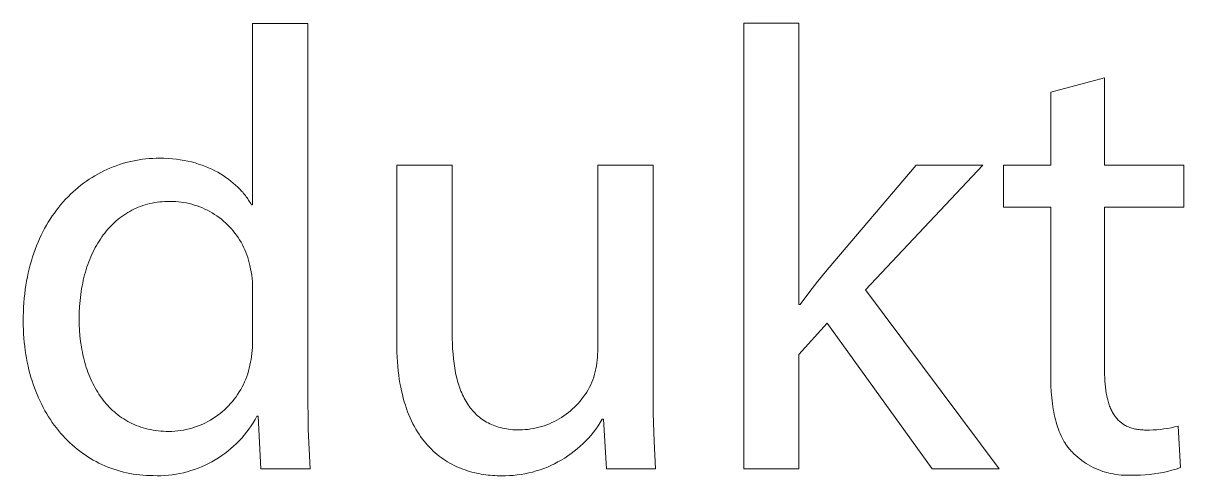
# Model space of a CAD drawing. Header units: millimetres. Extents: x -1656 to 3995, y -637 to 3312.
# Drawn here: x 2273 to 2377.6, y -542.5 to -501.7 of the extents above; entities that cross this region are included whole.
import ezdxf

# ---------------------------------------------------------------- set-up
doc = ezdxf.new("R2010")
doc.units = ezdxf.units.MM
doc.header["$MEASUREMENT"] = 0
doc.layers.add('Domyślny', color=7, linetype='Continuous', true_color=0x000000)

msp = doc.modelspace()

# ---------------------------------------------------------------- linework, layer by layer
at = {"layer": 'Domyślny', "color": 18, "lineweight": 15, "true_color": 0x000000}
for p, q in [((2293.69, -518.02), (2293.69, -501.67)), ((2293.69, -501.67), (2298.66, -501.67)), ((2298.66, -501.67), (2298.66, -534.75)), ((2337.95, -541.83), (2337.95, -501.65)), ((2337.95, -501.65), (2342.88, -501.65)), ((2342.88, -501.65), (2342.88, -527.02)), ((2365.58, -507.88), (2370.43, -506.58)), ((2370.43, -506.58), (2370.43, -514.45)), ((2365.58, -514.45), (2365.58, -507.88)), ((2281.69, -514.4), (2281.98, -514.31)), ((2281.98, -514.31), (2282.27, -514.22)), ((2282.27, -514.22), (2282.56, -514.15)), ((2282.56, -514.15), (2282.86, -514.08)), ((2282.86, -514.08), (2283.16, -514.02)), ((2283.16, -514.02), (2283.46, -513.97)), ((2283.46, -513.97), (2283.77, -513.92)), ((2283.77, -513.92), (2284.07, -513.89)), ((2284.07, -513.89), (2284.38, -513.86)), ((2284.38, -513.86), (2284.69, -513.84)), ((2284.69, -513.84), (2285, -513.83)), ((2285, -513.83), (2285.32, -513.82)), ((2285.32, -513.82), (2285.7, -513.83)), ((2285.7, -513.83), (2286.08, -513.84)), ((2286.08, -513.84), (2286.46, -513.87)), ((2286.46, -513.87), (2286.82, -513.91)), ((2286.82, -513.91), (2287.17, -513.96)), ((2287.17, -513.96), (2287.52, -514.02)), ((2287.52, -514.02), (2287.86, -514.09)), ((2287.86, -514.09), (2288.19, -514.16)), ((2288.19, -514.16), (2288.52, -514.25)), ((2288.52, -514.25), (2288.83, -514.35)), ((2279.49, -515.4), (2279.75, -515.25)), ((2279.75, -515.25), (2280.02, -515.1)), ((2280.02, -515.1), (2280.29, -514.97)), ((2280.29, -514.97), (2280.56, -514.84)), ((2280.56, -514.84), (2280.84, -514.72)), ((2280.84, -514.72), (2281.12, -514.6)), ((2281.12, -514.6), (2281.4, -514.5)), ((2281.4, -514.5), (2281.69, -514.4)), ((2288.83, -514.35), (2289.14, -514.45)), ((2289.14, -514.45), (2289.44, -514.56)), ((2289.44, -514.56), (2289.73, -514.68)), ((2289.73, -514.68), (2290.01, -514.81)), ((2290.01, -514.81), (2290.28, -514.95)), ((2290.28, -514.95), (2290.55, -515.09)), ((2290.55, -515.09), (2290.8, -515.23)), ((2290.8, -515.23), (2291.05, -515.39)), ((2306.67, -530.47), (2306.67, -514.44)), ((2306.67, -514.44), (2311.66, -514.44)), ((2311.66, -514.44), (2311.66, -529.61)), ((2324.78, -531.24), (2324.78, -514.44)), ((2324.78, -514.44), (2329.76, -514.44)), ((2329.76, -514.44), (2329.76, -534.37)), ((2345.44, -523.89), (2353.46, -514.45)), ((2359.46, -514.45), (2348.89, -525.7)), ((2353.46, -514.45), (2359.46, -514.45)), ((2361.32, -518.23), (2361.32, -514.45)), ((2361.32, -514.45), (2365.58, -514.45)), ((2370.43, -514.45), (2377.56, -514.45)), ((2377.56, -514.45), (2377.56, -518.23)), ((2277.98, -516.46), (2278.22, -516.26)), ((2278.22, -516.26), (2278.47, -516.08)), ((2278.47, -516.08), (2278.72, -515.9)), ((2278.72, -515.9), (2278.97, -515.72)), ((2278.97, -515.72), (2279.23, -515.56)), ((2279.23, -515.56), (2279.49, -515.4)), ((2291.05, -515.39), (2291.29, -515.55)), ((2291.29, -515.55), (2291.52, -515.71)), ((2291.52, -515.71), (2291.74, -515.88)), ((2291.74, -515.88), (2291.95, -516.06)), ((2291.95, -516.06), (2292.15, -516.24)), ((2292.15, -516.24), (2292.35, -516.43)), ((2276.85, -517.53), (2277.07, -517.3)), ((2277.07, -517.3), (2277.29, -517.08)), ((2277.29, -517.08), (2277.52, -516.86)), ((2277.52, -516.86), (2277.75, -516.66)), ((2277.75, -516.66), (2277.98, -516.46)), ((2292.35, -516.43), (2292.53, -516.61)), ((2292.53, -516.61), (2292.71, -516.81)), ((2292.71, -516.81), (2292.8, -516.9)), ((2292.8, -516.9), (2292.88, -517)), ((2292.88, -517), (2292.96, -517.1)), ((2292.96, -517.1), (2293.04, -517.2)), ((2293.04, -517.2), (2293.11, -517.3)), ((2293.11, -517.3), (2293.19, -517.4)), ((2293.19, -517.4), (2293.26, -517.5)), ((2276.03, -518.5), (2276.23, -518.25)), ((2276.23, -518.25), (2276.43, -518)), ((2276.43, -518), (2276.64, -517.76)), ((2276.64, -517.76), (2276.85, -517.53)), ((2283, -518.43), (2282.81, -518.52)), ((2283.2, -518.34), (2283, -518.43)), ((2283.39, -518.25), (2283.2, -518.34)), ((2283.59, -518.18), (2283.39, -518.25)), ((2283.8, -518.1), (2283.59, -518.18)), ((2284.01, -518.04), (2283.8, -518.1)), ((2284.22, -517.98), (2284.01, -518.04)), ((2284.43, -517.92), (2284.22, -517.98)), ((2284.65, -517.88), (2284.43, -517.92)), ((2284.87, -517.83), (2284.65, -517.88)), ((2285.09, -517.8), (2284.87, -517.83)), ((2285.32, -517.77), (2285.09, -517.8)), ((2285.55, -517.75), (2285.32, -517.77)), ((2285.78, -517.73), (2285.55, -517.75)), ((2286.02, -517.72), (2285.78, -517.73)), ((2286.26, -517.72), (2286.02, -517.72)), ((2286.51, -517.72), (2286.26, -517.72)), ((2286.76, -517.73), (2286.51, -517.72)), ((2287, -517.75), (2286.76, -517.73)), ((2287.25, -517.78), (2287, -517.75)), ((2287.5, -517.82), (2287.25, -517.78)), ((2287.74, -517.86), (2287.5, -517.82)), ((2287.99, -517.91), (2287.74, -517.86)), ((2288.23, -517.98), (2287.99, -517.91)), ((2288.47, -518.05), (2288.23, -517.98)), ((2288.71, -518.12), (2288.47, -518.05)), ((2288.94, -518.21), (2288.71, -518.12)), ((2289.17, -518.31), (2288.94, -518.21)), ((2289.4, -518.41), (2289.17, -518.31)), ((2289.62, -518.52), (2289.4, -518.41)), ((2293.26, -517.5), (2293.33, -517.6)), ((2293.33, -517.6), (2293.39, -517.71)), ((2293.39, -517.71), (2293.46, -517.81)), ((2293.46, -517.81), (2293.52, -517.91)), ((2293.52, -517.91), (2293.58, -518.02)), ((2293.58, -518.02), (2293.69, -518.02)), ((2365.58, -518.23), (2361.32, -518.23)), ((2365.58, -533.17), (2365.58, -518.23)), ((2377.56, -518.23), (2370.43, -518.23)), ((2370.43, -518.23), (2370.43, -533)), ((2275.29, -519.59), (2275.47, -519.31)), ((2275.47, -519.31), (2275.65, -519.03)), ((2275.65, -519.03), (2275.84, -518.77)), ((2275.84, -518.77), (2276.03, -518.5)), ((2281.41, -519.47), (2281.25, -519.61)), ((2281.57, -519.33), (2281.41, -519.47)), ((2281.74, -519.2), (2281.57, -519.33)), ((2281.91, -519.08), (2281.74, -519.2)), ((2282.08, -518.95), (2281.91, -519.08)), ((2282.26, -518.84), (2282.08, -518.95)), ((2282.44, -518.73), (2282.26, -518.84)), ((2282.62, -518.62), (2282.44, -518.73)), ((2282.81, -518.52), (2282.62, -518.62)), ((2289.84, -518.63), (2289.62, -518.52)), ((2290.06, -518.76), (2289.84, -518.63)), ((2290.27, -518.89), (2290.06, -518.76)), ((2290.48, -519.03), (2290.27, -518.89)), ((2290.68, -519.18), (2290.48, -519.03)), ((2290.88, -519.33), (2290.68, -519.18)), ((2291.07, -519.49), (2290.88, -519.33)), ((2291.25, -519.65), (2291.07, -519.49)), ((2274.65, -520.77), (2274.8, -520.47)), ((2274.8, -520.47), (2274.96, -520.17)), ((2274.96, -520.17), (2275.12, -519.87)), ((2275.12, -519.87), (2275.29, -519.59)), ((2280.37, -520.57), (2280.24, -520.74)), ((2280.51, -520.4), (2280.37, -520.57)), ((2280.65, -520.23), (2280.51, -520.4)), ((2280.79, -520.07), (2280.65, -520.23)), ((2280.94, -519.91), (2280.79, -520.07)), ((2281.09, -519.76), (2280.94, -519.91)), ((2281.25, -519.61), (2281.09, -519.76)), ((2291.43, -519.83), (2291.25, -519.65)), ((2291.61, -520.01), (2291.43, -519.83)), ((2291.78, -520.19), (2291.61, -520.01)), ((2291.94, -520.38), (2291.78, -520.19)), ((2292.09, -520.57), (2291.94, -520.38)), ((2292.24, -520.77), (2292.09, -520.57)), ((2274.23, -521.72), (2274.36, -521.4)), ((2274.36, -521.4), (2274.5, -521.08)), ((2274.5, -521.08), (2274.65, -520.77)), ((2279.74, -521.49), (2279.63, -521.68)), ((2279.86, -521.29), (2279.74, -521.49)), ((2279.98, -521.11), (2279.86, -521.29)), ((2280.11, -520.92), (2279.98, -521.11)), ((2280.24, -520.74), (2280.11, -520.92)), ((2292.38, -520.98), (2292.24, -520.77)), ((2292.52, -521.19), (2292.38, -520.98)), ((2292.65, -521.4), (2292.52, -521.19)), ((2292.77, -521.62), (2292.65, -521.4)), ((2292.88, -521.85), (2292.77, -521.62)), ((2273.87, -522.73), (2273.98, -522.39)), ((2273.98, -522.39), (2274.1, -522.05)), ((2274.1, -522.05), (2274.23, -521.72)), ((2279.21, -522.51), (2279.11, -522.73)), ((2279.31, -522.3), (2279.21, -522.51)), ((2279.41, -522.09), (2279.31, -522.3)), ((2279.52, -521.88), (2279.41, -522.09)), ((2279.63, -521.68), (2279.52, -521.88)), ((2292.98, -522.07), (2292.88, -521.85)), ((2293.08, -522.3), (2292.98, -522.07)), ((2293.17, -522.54), (2293.08, -522.3)), ((2293.25, -522.77), (2293.17, -522.54)), ((2273.57, -523.79), (2273.66, -523.43)), ((2273.66, -523.43), (2273.76, -523.08)), ((2273.76, -523.08), (2273.87, -522.73)), ((2278.77, -523.63), (2278.7, -523.86)), ((2278.85, -523.4), (2278.77, -523.63)), ((2278.93, -523.17), (2278.85, -523.4)), ((2279.02, -522.95), (2278.93, -523.17)), ((2279.11, -522.73), (2279.02, -522.95)), ((2293.32, -523.01), (2293.25, -522.77)), ((2293.39, -523.25), (2293.32, -523.01)), ((2293.44, -523.49), (2293.39, -523.25)), ((2293.51, -523.79), (2293.44, -523.49)), ((2273.33, -524.9), (2273.4, -524.52)), ((2273.4, -524.52), (2273.48, -524.15)), ((2273.48, -524.15), (2273.57, -523.79)), ((2278.5, -524.58), (2278.44, -524.83)), ((2278.56, -524.34), (2278.5, -524.58)), ((2278.63, -524.1), (2278.56, -524.34)), ((2278.7, -523.86), (2278.63, -524.1)), ((2293.57, -524.08), (2293.51, -523.79)), ((2293.61, -524.38), (2293.57, -524.08)), ((2293.65, -524.68), (2293.61, -524.38)), ((2293.67, -524.98), (2293.65, -524.68)), ((2344.6, -524.91), (2345.44, -523.89)), ((2273.16, -526.06), (2273.21, -525.66)), ((2273.21, -525.66), (2273.26, -525.28)), ((2273.26, -525.28), (2273.33, -524.9)), ((2278.29, -525.59), (2278.25, -525.85)), ((2278.34, -525.34), (2278.29, -525.59)), ((2278.39, -525.08), (2278.34, -525.34)), ((2278.44, -524.83), (2278.39, -525.08)), ((2293.69, -525.28), (2293.67, -524.98)), ((2293.69, -525.58), (2293.69, -525.28)), ((2293.69, -530.34), (2293.69, -525.58)), ((2343.78, -525.95), (2344.6, -524.91)), ((2348.89, -525.7), (2360.93, -541.83)), ((2273.06, -527.26), (2273.08, -526.86)), ((2273.08, -526.86), (2273.12, -526.45)), ((2273.12, -526.45), (2273.16, -526.06)), ((2278.15, -526.65), (2278.11, -527.19)), ((2278.21, -526.12), (2278.15, -526.65)), ((2278.25, -525.85), (2278.21, -526.12)), ((2343, -527.02), (2343.78, -525.95)), ((2273.03, -528.09), (2273.04, -527.68)), ((2273.04, -527.68), (2273.06, -527.26)), ((2278.08, -527.75), (2278.07, -528.31)), ((2278.11, -527.19), (2278.08, -527.75)), ((2342.88, -527.02), (2343, -527.02)), ((2273.03, -528.52), (2273.03, -528.09)), ((2273.03, -528.91), (2273.03, -528.52)), ((2273.04, -529.29), (2273.03, -528.91)), ((2278.07, -528.31), (2278.08, -528.83)), ((2278.08, -528.83), (2278.1, -529.34)), ((2345.44, -528.71), (2342.88, -531.53)), ((2354.89, -541.83), (2345.44, -528.71)), ((2273.06, -529.67), (2273.04, -529.29)), ((2273.09, -530.05), (2273.06, -529.67)), ((2278.1, -529.34), (2278.14, -529.84)), ((2278.14, -529.84), (2278.2, -530.34)), ((2311.66, -529.61), (2311.67, -530.09)), ((2273.12, -530.42), (2273.09, -530.05)), ((2273.16, -530.79), (2273.12, -530.42)), ((2273.21, -531.15), (2273.16, -530.79)), ((2278.2, -530.34), (2278.27, -530.82)), ((2278.27, -530.82), (2278.31, -531.06)), ((2293.66, -531.15), (2293.68, -530.88)), ((2293.68, -530.88), (2293.69, -530.61)), ((2293.69, -530.61), (2293.69, -530.34)), ((2306.69, -531.35), (2306.67, -530.47)), ((2311.67, -530.09), (2311.68, -530.56)), ((2311.68, -530.56), (2311.7, -531.02)), ((2311.7, -531.02), (2311.74, -531.47)), ((2273.26, -531.51), (2273.21, -531.15)), ((2273.32, -531.86), (2273.26, -531.51)), ((2273.39, -532.21), (2273.32, -531.86)), ((2278.31, -531.06), (2278.36, -531.3)), ((2278.36, -531.3), (2278.41, -531.54)), ((2278.41, -531.54), (2278.46, -531.77)), ((2278.46, -531.77), (2278.52, -532)), ((2278.52, -532), (2278.58, -532.23)), ((2293.5, -532.22), (2293.56, -531.96)), ((2293.56, -531.96), (2293.6, -531.69)), ((2293.6, -531.69), (2293.63, -531.42)), ((2293.63, -531.42), (2293.66, -531.15)), ((2306.71, -531.77), (2306.69, -531.35)), ((2306.73, -532.19), (2306.71, -531.77)), ((2311.74, -531.47), (2311.78, -531.91)), ((2311.78, -531.91), (2311.84, -532.34)), ((2324.71, -532.28), (2324.74, -532.02)), ((2324.74, -532.02), (2324.76, -531.76)), ((2324.76, -531.76), (2324.77, -531.5)), ((2324.77, -531.5), (2324.78, -531.24)), ((2342.88, -531.53), (2342.88, -541.83)), ((2273.46, -532.56), (2273.39, -532.21)), ((2273.54, -532.9), (2273.46, -532.56)), ((2273.63, -533.23), (2273.54, -532.9)), ((2278.58, -532.23), (2278.64, -532.46)), ((2278.64, -532.46), (2278.71, -532.68)), ((2278.71, -532.68), (2278.79, -532.9)), ((2278.79, -532.9), (2278.86, -533.12)), ((2278.86, -533.12), (2278.94, -533.33)), ((2293.25, -533.25), (2293.32, -533)), ((2293.32, -533), (2293.39, -532.74)), ((2293.39, -532.74), (2293.44, -532.49)), ((2293.44, -532.49), (2293.5, -532.22)), ((2306.77, -532.59), (2306.73, -532.19)), ((2306.8, -532.98), (2306.77, -532.59)), ((2306.85, -533.37), (2306.8, -532.98)), ((2311.84, -532.34), (2311.9, -532.75)), ((2311.9, -532.75), (2311.98, -533.16)), ((2324.5, -533.3), (2324.56, -533.05)), ((2324.56, -533.05), (2324.62, -532.8)), ((2324.62, -532.8), (2324.67, -532.54)), ((2324.67, -532.54), (2324.71, -532.28)), ((2370.43, -533), (2370.43, -533.32)), ((2273.72, -533.56), (2273.63, -533.23)), ((2273.82, -533.89), (2273.72, -533.56)), ((2273.93, -534.21), (2273.82, -533.89)), ((2278.94, -533.33), (2279.03, -533.54)), ((2279.03, -533.54), (2279.12, -533.75)), ((2279.12, -533.75), (2279.21, -533.95)), ((2279.21, -533.95), (2279.31, -534.15)), ((2279.31, -534.15), (2279.41, -534.35)), ((2292.86, -534.22), (2292.97, -533.98)), ((2292.97, -533.98), (2293.07, -533.74)), ((2293.07, -533.74), (2293.16, -533.49)), ((2293.16, -533.49), (2293.25, -533.25)), ((2306.9, -533.74), (2306.85, -533.37)), ((2306.96, -534.11), (2306.9, -533.74)), ((2307.03, -534.46), (2306.96, -534.11)), ((2311.98, -533.16), (2312.07, -533.55)), ((2312.07, -533.55), (2312.11, -533.74)), ((2312.11, -533.74), (2312.16, -533.93)), ((2312.16, -533.93), (2312.22, -534.11)), ((2312.22, -534.11), (2312.28, -534.29)), ((2324.14, -534.26), (2324.25, -534.03)), ((2324.25, -534.03), (2324.34, -533.8)), ((2324.34, -533.8), (2324.43, -533.55)), ((2324.43, -533.55), (2324.5, -533.3)), ((2365.58, -533.77), (2365.58, -533.17)), ((2365.6, -534.34), (2365.58, -533.77)), ((2370.43, -533.32), (2370.44, -533.62)), ((2370.44, -533.62), (2370.46, -533.92)), ((2370.46, -533.92), (2370.48, -534.2)), ((2274.04, -534.53), (2273.93, -534.21)), ((2274.16, -534.84), (2274.04, -534.53)), ((2274.28, -535.14), (2274.16, -534.84)), ((2274.41, -535.44), (2274.28, -535.14)), ((2279.41, -534.35), (2279.51, -534.54)), ((2279.51, -534.54), (2279.62, -534.73)), ((2279.62, -534.73), (2279.74, -534.92)), ((2279.74, -534.92), (2279.85, -535.1)), ((2279.85, -535.1), (2279.97, -535.28)), ((2292.2, -535.34), (2292.34, -535.12)), ((2292.34, -535.12), (2292.48, -534.9)), ((2292.48, -534.9), (2292.62, -534.68)), ((2292.62, -534.68), (2292.74, -534.45)), ((2292.74, -534.45), (2292.86, -534.22)), ((2298.66, -534.75), (2298.7, -538.29)), ((2307.1, -534.81), (2307.03, -534.46)), ((2307.18, -535.14), (2307.1, -534.81)), ((2307.26, -535.47), (2307.18, -535.14)), ((2312.28, -534.29), (2312.34, -534.47)), ((2312.34, -534.47), (2312.4, -534.64)), ((2312.4, -534.64), (2312.46, -534.82)), ((2312.46, -534.82), (2312.53, -534.98)), ((2312.53, -534.98), (2312.61, -535.15)), ((2312.61, -535.15), (2312.68, -535.31)), ((2323.5, -535.32), (2323.64, -535.12)), ((2323.64, -535.12), (2323.78, -534.91)), ((2323.78, -534.91), (2323.91, -534.7)), ((2323.91, -534.7), (2324.03, -534.48)), ((2324.03, -534.48), (2324.14, -534.26)), ((2329.76, -534.37), (2329.77, -536.85)), ((2365.63, -534.9), (2365.6, -534.34)), ((2365.68, -535.44), (2365.63, -534.9)), ((2370.48, -534.2), (2370.51, -534.48)), ((2370.51, -534.48), (2370.54, -534.75)), ((2370.54, -534.75), (2370.58, -535.01)), ((2370.58, -535.01), (2370.63, -535.26)), ((2274.55, -535.74), (2274.41, -535.44)), ((2274.69, -536.03), (2274.55, -535.74)), ((2274.84, -536.31), (2274.69, -536.03)), ((2279.97, -535.28), (2280.1, -535.46)), ((2280.1, -535.46), (2280.23, -535.63)), ((2280.23, -535.63), (2280.36, -535.79)), ((2280.36, -535.79), (2280.5, -535.96)), ((2280.5, -535.96), (2280.64, -536.12)), ((2280.64, -536.12), (2280.78, -536.27)), ((2280.78, -536.27), (2280.93, -536.42)), ((2291.35, -536.32), (2291.53, -536.14)), ((2291.53, -536.14), (2291.71, -535.95)), ((2291.71, -535.95), (2291.88, -535.75)), ((2291.88, -535.75), (2292.04, -535.55)), ((2292.04, -535.55), (2292.2, -535.34)), ((2307.35, -535.79), (2307.26, -535.47)), ((2307.45, -536.09), (2307.35, -535.79)), ((2307.55, -536.39), (2307.45, -536.09)), ((2312.68, -535.31), (2312.76, -535.46)), ((2312.76, -535.46), (2312.84, -535.62)), ((2312.84, -535.62), (2312.93, -535.76)), ((2312.93, -535.76), (2313.02, -535.91)), ((2313.02, -535.91), (2313.11, -536.05)), ((2313.11, -536.05), (2313.2, -536.19)), ((2313.2, -536.19), (2313.3, -536.32)), ((2322.51, -536.43), (2322.69, -536.26)), ((2322.69, -536.26), (2322.87, -536.09)), ((2322.87, -536.09), (2323.03, -535.9)), ((2323.03, -535.9), (2323.2, -535.72)), ((2323.2, -535.72), (2323.35, -535.52)), ((2323.35, -535.52), (2323.5, -535.32)), ((2365.74, -535.96), (2365.68, -535.44)), ((2365.77, -536.21), (2365.74, -535.96)), ((2365.81, -536.46), (2365.77, -536.21)), ((2370.63, -535.26), (2370.65, -535.39)), ((2370.65, -535.39), (2370.68, -535.51)), ((2370.68, -535.51), (2370.71, -535.62)), ((2370.71, -535.62), (2370.74, -535.74)), ((2370.74, -535.74), (2370.77, -535.85)), ((2370.77, -535.85), (2370.81, -535.96)), ((2370.81, -535.96), (2370.84, -536.07)), ((2370.84, -536.07), (2370.88, -536.18)), ((2370.88, -536.18), (2370.92, -536.28)), ((2274.99, -536.59), (2274.84, -536.31)), ((2275.15, -536.86), (2274.99, -536.59)), ((2275.31, -537.13), (2275.15, -536.86)), ((2275.48, -537.39), (2275.31, -537.13)), ((2280.93, -536.42), (2281.08, -536.56)), ((2281.08, -536.56), (2281.24, -536.7)), ((2281.24, -536.7), (2281.4, -536.84)), ((2281.4, -536.84), (2281.56, -536.97)), ((2281.56, -536.97), (2281.73, -537.1)), ((2281.73, -537.1), (2281.9, -537.22)), ((2281.9, -537.22), (2282.08, -537.33)), ((2289.9, -537.43), (2290.12, -537.29)), ((2290.12, -537.29), (2290.34, -537.15)), ((2290.34, -537.15), (2290.55, -537)), ((2290.55, -537), (2290.76, -536.84)), ((2290.76, -536.84), (2290.96, -536.68)), ((2290.96, -536.68), (2291.16, -536.5)), ((2291.16, -536.5), (2291.35, -536.32)), ((2294.08, -537.08), (2293.92, -537.38)), ((2294.18, -537.08), (2294.08, -537.08)), ((2294.42, -541.82), (2294.18, -537.08)), ((2307.65, -536.68), (2307.55, -536.39)), ((2307.76, -536.97), (2307.65, -536.68)), ((2307.88, -537.24), (2307.76, -536.97)), ((2308, -537.5), (2307.88, -537.24)), ((2313.3, -536.32), (2313.4, -536.45)), ((2313.4, -536.45), (2313.51, -536.58)), ((2313.51, -536.58), (2313.62, -536.7)), ((2313.62, -536.7), (2313.73, -536.82)), ((2313.73, -536.82), (2313.84, -536.93)), ((2313.84, -536.93), (2313.96, -537.04)), ((2313.96, -537.04), (2314.09, -537.15)), ((2314.09, -537.15), (2314.21, -537.25)), ((2314.21, -537.25), (2314.34, -537.34)), ((2321.31, -537.32), (2321.52, -537.19)), ((2321.52, -537.19), (2321.73, -537.05)), ((2321.73, -537.05), (2321.93, -536.91)), ((2321.93, -536.91), (2322.13, -536.76)), ((2322.13, -536.76), (2322.32, -536.6)), ((2322.32, -536.6), (2322.51, -536.43)), ((2329.77, -536.85), (2329.85, -539.34)), ((2365.86, -536.7), (2365.81, -536.46)), ((2365.9, -536.93), (2365.86, -536.7)), ((2365.95, -537.17), (2365.9, -536.93)), ((2366.01, -537.39), (2365.95, -537.17)), ((2370.92, -536.28), (2370.96, -536.38)), ((2370.96, -536.38), (2371.01, -536.48)), ((2371.01, -536.48), (2371.05, -536.58)), ((2371.05, -536.58), (2371.1, -536.67)), ((2371.1, -536.67), (2371.15, -536.76)), ((2371.15, -536.76), (2371.2, -536.85)), ((2371.2, -536.85), (2371.26, -536.94)), ((2371.26, -536.94), (2371.31, -537.02)), ((2371.31, -537.02), (2371.37, -537.1)), ((2371.37, -537.1), (2371.43, -537.18)), ((2371.43, -537.18), (2371.49, -537.26)), ((2371.49, -537.26), (2371.56, -537.33)), ((2275.65, -537.64), (2275.48, -537.39)), ((2275.83, -537.89), (2275.65, -537.64)), ((2276.02, -538.14), (2275.83, -537.89)), ((2276.21, -538.38), (2276.02, -538.14)), ((2282.08, -537.33), (2282.26, -537.44)), ((2282.26, -537.44), (2282.44, -537.55)), ((2282.44, -537.55), (2282.63, -537.65)), ((2282.63, -537.65), (2282.82, -537.74)), ((2282.82, -537.74), (2283.01, -537.83)), ((2283.01, -537.83), (2283.21, -537.91)), ((2283.21, -537.91), (2283.42, -537.99)), ((2283.42, -537.99), (2283.62, -538.06)), ((2283.62, -538.06), (2283.84, -538.13)), ((2283.84, -538.13), (2284.05, -538.19)), ((2284.05, -538.19), (2284.27, -538.24)), ((2284.27, -538.24), (2284.49, -538.29)), ((2284.49, -538.29), (2284.72, -538.34)), ((2284.72, -538.34), (2284.95, -538.37)), ((2287.2, -538.37), (2287.46, -538.33)), ((2287.46, -538.33), (2287.72, -538.28)), ((2287.72, -538.28), (2287.97, -538.22)), ((2287.97, -538.22), (2288.22, -538.15)), ((2288.22, -538.15), (2288.47, -538.07)), ((2288.47, -538.07), (2288.72, -537.99)), ((2288.72, -537.99), (2288.96, -537.89)), ((2288.96, -537.89), (2289.2, -537.79)), ((2289.2, -537.79), (2289.44, -537.68)), ((2289.44, -537.68), (2289.67, -537.56)), ((2289.67, -537.56), (2289.9, -537.43)), ((2293.35, -538.25), (2293.15, -538.52)), ((2293.55, -537.96), (2293.35, -538.25)), ((2293.74, -537.68), (2293.55, -537.96)), ((2293.92, -537.38), (2293.74, -537.68)), ((2298.7, -538.29), (2298.86, -541.82)), ((2308.13, -537.76), (2308, -537.5)), ((2308.26, -538.01), (2308.13, -537.76)), ((2308.39, -538.25), (2308.26, -538.01)), ((2308.53, -538.48), (2308.39, -538.25)), ((2314.34, -537.34), (2314.48, -537.44)), ((2314.48, -537.44), (2314.61, -537.52)), ((2314.61, -537.52), (2314.75, -537.61)), ((2314.75, -537.61), (2314.9, -537.69)), ((2314.9, -537.69), (2315.05, -537.76)), ((2315.05, -537.76), (2315.2, -537.83)), ((2315.2, -537.83), (2315.36, -537.9)), ((2315.36, -537.9), (2315.52, -537.96)), ((2315.52, -537.96), (2315.68, -538.02)), ((2315.68, -538.02), (2315.85, -538.07)), ((2315.85, -538.07), (2316.02, -538.11)), ((2316.02, -538.11), (2316.2, -538.16)), ((2316.2, -538.16), (2316.38, -538.19)), ((2316.38, -538.19), (2316.56, -538.23)), ((2316.56, -538.23), (2316.75, -538.25)), ((2316.75, -538.25), (2316.94, -538.28)), ((2316.94, -538.28), (2317.14, -538.3)), ((2317.14, -538.3), (2317.34, -538.31)), ((2317.34, -538.31), (2317.55, -538.32)), ((2317.55, -538.32), (2317.76, -538.32)), ((2317.76, -538.32), (2318.01, -538.31)), ((2318.01, -538.31), (2318.25, -538.29)), ((2318.25, -538.29), (2318.5, -538.27)), ((2318.5, -538.27), (2318.75, -538.23)), ((2318.75, -538.23), (2318.99, -538.19)), ((2318.99, -538.19), (2319.24, -538.14)), ((2319.24, -538.14), (2319.48, -538.08)), ((2319.48, -538.08), (2319.72, -538.01)), ((2319.72, -538.01), (2319.96, -537.94)), ((2319.96, -537.94), (2320.19, -537.85)), ((2320.19, -537.85), (2320.42, -537.76)), ((2320.42, -537.76), (2320.65, -537.66)), ((2320.65, -537.66), (2320.87, -537.56)), ((2320.87, -537.56), (2321.09, -537.44)), ((2321.09, -537.44), (2321.31, -537.32)), ((2324.61, -538.24), (2324.4, -538.52)), ((2324.81, -537.95), (2324.61, -538.24)), ((2325.01, -537.66), (2324.81, -537.95)), ((2325.19, -537.36), (2325.01, -537.66)), ((2325.3, -537.36), (2325.19, -537.36)), ((2325.57, -541.82), (2325.3, -537.36)), ((2366.07, -537.62), (2366.01, -537.39)), ((2366.13, -537.83), (2366.07, -537.62)), ((2366.2, -538.04), (2366.13, -537.83)), ((2366.27, -538.25), (2366.2, -538.04)), ((2366.35, -538.45), (2366.27, -538.25)), ((2371.56, -537.33), (2371.62, -537.4)), ((2371.62, -537.4), (2371.69, -537.47)), ((2371.69, -537.47), (2371.76, -537.54)), ((2371.76, -537.54), (2371.8, -537.57)), ((2371.8, -537.57), (2371.84, -537.6)), ((2371.84, -537.6), (2371.87, -537.63)), ((2371.87, -537.63), (2371.91, -537.66)), ((2371.91, -537.66), (2371.95, -537.69)), ((2371.95, -537.69), (2371.99, -537.72)), ((2371.99, -537.72), (2372.03, -537.75)), ((2372.03, -537.75), (2372.07, -537.77)), ((2372.07, -537.77), (2372.11, -537.8)), ((2372.11, -537.8), (2372.15, -537.83)), ((2372.15, -537.83), (2372.19, -537.85)), ((2372.19, -537.85), (2372.23, -537.88)), ((2372.23, -537.88), (2372.32, -537.93)), ((2372.32, -537.93), (2372.41, -537.97)), ((2372.41, -537.97), (2372.5, -538.01)), ((2372.5, -538.01), (2372.59, -538.05)), ((2372.59, -538.05), (2372.69, -538.09)), ((2372.69, -538.09), (2372.79, -538.13)), ((2372.79, -538.13), (2372.89, -538.16)), ((2372.89, -538.16), (2372.99, -538.19)), ((2372.99, -538.19), (2373.1, -538.21)), ((2373.1, -538.21), (2373.2, -538.24)), ((2373.2, -538.24), (2373.31, -538.26)), ((2373.31, -538.26), (2373.43, -538.28)), ((2373.43, -538.28), (2373.54, -538.29)), ((2373.54, -538.29), (2373.66, -538.31)), ((2373.66, -538.31), (2373.78, -538.32)), ((2373.78, -538.32), (2373.9, -538.32)), ((2373.9, -538.32), (2374.03, -538.33)), ((2374.03, -538.33), (2374.16, -538.33)), ((2374.16, -538.33), (2374.48, -538.33)), ((2374.48, -538.33), (2374.81, -538.32)), ((2374.81, -538.32), (2375.13, -538.3)), ((2375.13, -538.3), (2375.46, -538.27)), ((2375.46, -538.27), (2375.78, -538.23)), ((2375.78, -538.23), (2376.1, -538.18)), ((2376.1, -538.18), (2376.42, -538.12)), ((2376.42, -538.12), (2376.74, -538.05)), ((2376.74, -538.05), (2377.06, -537.97)), ((2377.06, -537.97), (2377.26, -541.71)), ((2276.4, -538.61), (2276.21, -538.38)), ((2276.6, -538.83), (2276.4, -538.61)), ((2276.81, -539.05), (2276.6, -538.83)), ((2277.02, -539.27), (2276.81, -539.05)), ((2277.23, -539.47), (2277.02, -539.27)), ((2284.95, -538.37), (2285.18, -538.4)), ((2285.18, -538.4), (2285.42, -538.42)), ((2285.42, -538.42), (2285.67, -538.44)), ((2285.67, -538.44), (2285.91, -538.45)), ((2285.91, -538.45), (2286.16, -538.45)), ((2286.16, -538.45), (2286.42, -538.45)), ((2286.42, -538.45), (2286.68, -538.43)), ((2286.68, -538.43), (2286.94, -538.41)), ((2286.94, -538.41), (2287.2, -538.37)), ((2292.47, -539.3), (2292.23, -539.55)), ((2292.71, -539.05), (2292.47, -539.3)), ((2292.93, -538.79), (2292.71, -539.05)), ((2293.15, -538.52), (2292.93, -538.79)), ((2308.68, -538.71), (2308.53, -538.48)), ((2308.82, -538.92), (2308.68, -538.71)), ((2308.97, -539.13), (2308.82, -538.92)), ((2309.13, -539.33), (2308.97, -539.13)), ((2309.29, -539.53), (2309.13, -539.33)), ((2323.7, -539.31), (2323.45, -539.56)), ((2323.94, -539.06), (2323.7, -539.31)), ((2324.17, -538.79), (2323.94, -539.06)), ((2324.4, -538.52), (2324.17, -538.79)), ((2329.85, -539.34), (2329.99, -541.82)), ((2366.43, -538.65), (2366.35, -538.45)), ((2366.51, -538.84), (2366.43, -538.65)), ((2366.6, -539.02), (2366.51, -538.84)), ((2366.7, -539.2), (2366.6, -539.02)), ((2366.8, -539.38), (2366.7, -539.2)), ((2366.85, -539.46), (2366.8, -539.38)), ((2277.45, -539.67), (2277.23, -539.47)), ((2277.67, -539.87), (2277.45, -539.67)), ((2277.9, -540.05), (2277.67, -539.87)), ((2278.13, -540.24), (2277.9, -540.05)), ((2278.36, -540.41), (2278.13, -540.24)), ((2278.6, -540.58), (2278.36, -540.41)), ((2291.19, -540.44), (2290.91, -540.64)), ((2291.46, -540.23), (2291.19, -540.44)), ((2291.72, -540.01), (2291.46, -540.23)), ((2291.98, -539.79), (2291.72, -540.01)), ((2292.23, -539.55), (2291.98, -539.79)), ((2309.45, -539.71), (2309.29, -539.53)), ((2309.62, -539.89), (2309.45, -539.71)), ((2309.79, -540.06), (2309.62, -539.89)), ((2309.96, -540.23), (2309.79, -540.06)), ((2310.14, -540.39), (2309.96, -540.23)), ((2310.31, -540.54), (2310.14, -540.39)), ((2322.66, -540.25), (2322.38, -540.46)), ((2322.93, -540.03), (2322.66, -540.25)), ((2323.2, -539.8), (2322.93, -540.03)), ((2323.45, -539.56), (2323.2, -539.8)), ((2366.9, -539.54), (2366.85, -539.46)), ((2366.95, -539.63), (2366.9, -539.54)), ((2367.01, -539.71), (2366.95, -539.63)), ((2367.07, -539.79), (2367.01, -539.71)), ((2367.12, -539.87), (2367.07, -539.79)), ((2367.18, -539.94), (2367.12, -539.87)), ((2367.24, -540.02), (2367.18, -539.94)), ((2367.3, -540.09), (2367.24, -540.02)), ((2367.37, -540.16), (2367.3, -540.09)), ((2367.43, -540.23), (2367.37, -540.16)), ((2367.5, -540.3), (2367.43, -540.23)), ((2367.66, -540.47), (2367.5, -540.3)), ((2278.84, -540.74), (2278.6, -540.58)), ((2279.09, -540.89), (2278.84, -540.74)), ((2279.34, -541.04), (2279.09, -540.89)), ((2279.6, -541.18), (2279.34, -541.04)), ((2279.85, -541.31), (2279.6, -541.18)), ((2280.12, -541.44), (2279.85, -541.31)), ((2280.38, -541.56), (2280.12, -541.44)), ((2289.72, -541.35), (2289.41, -541.5)), ((2290.03, -541.19), (2289.72, -541.35)), ((2290.33, -541.02), (2290.03, -541.19)), ((2290.62, -540.84), (2290.33, -541.02)), ((2290.91, -540.64), (2290.62, -540.84)), ((2310.5, -540.68), (2310.31, -540.54)), ((2310.68, -540.82), (2310.5, -540.68)), ((2310.87, -540.95), (2310.68, -540.82)), ((2311.06, -541.08), (2310.87, -540.95)), ((2311.25, -541.2), (2311.06, -541.08)), ((2311.44, -541.31), (2311.25, -541.2)), ((2311.63, -541.42), (2311.44, -541.31)), ((2311.83, -541.52), (2311.63, -541.42)), ((2320.88, -541.38), (2320.56, -541.53)), ((2321.19, -541.21), (2320.88, -541.38)), ((2321.49, -541.04), (2321.19, -541.21)), ((2321.8, -540.86), (2321.49, -541.04)), ((2322.09, -540.67), (2321.8, -540.86)), ((2322.38, -540.46), (2322.09, -540.67)), ((2367.84, -540.63), (2367.66, -540.47)), ((2368.02, -540.79), (2367.84, -540.63)), ((2368.2, -540.94), (2368.02, -540.79)), ((2368.39, -541.08), (2368.2, -540.94)), ((2368.58, -541.22), (2368.39, -541.08)), ((2368.78, -541.35), (2368.58, -541.22)), ((2368.99, -541.47), (2368.78, -541.35)), ((2369.19, -541.59), (2368.99, -541.47)), ((2280.65, -541.67), (2280.38, -541.56)), ((2280.92, -541.78), (2280.65, -541.67)), ((2281.2, -541.87), (2280.92, -541.78)), ((2281.48, -541.96), (2281.2, -541.87)), ((2281.76, -542.04), (2281.48, -541.96)), ((2282.05, -542.12), (2281.76, -542.04)), ((2282.33, -542.19), (2282.05, -542.12)), ((2282.62, -542.25), (2282.33, -542.19)), ((2282.92, -542.3), (2282.62, -542.25)), ((2283.21, -542.34), (2282.92, -542.3)), ((2283.51, -542.38), (2283.21, -542.34)), ((2283.81, -542.41), (2283.51, -542.38)), ((2284.12, -542.43), (2283.81, -542.41)), ((2284.42, -542.44), (2284.12, -542.43)), ((2284.73, -542.44), (2284.42, -542.44)), ((2285.08, -542.45), (2284.73, -542.44)), ((2285.42, -542.45), (2285.08, -542.45)), ((2285.76, -542.43), (2285.42, -542.45)), ((2286.11, -542.4), (2285.76, -542.43)), ((2286.45, -542.36), (2286.11, -542.4)), ((2286.79, -542.31), (2286.45, -542.36)), ((2287.13, -542.25), (2286.79, -542.31)), ((2287.47, -542.18), (2287.13, -542.25)), ((2287.8, -542.09), (2287.47, -542.18)), ((2288.13, -541.99), (2287.8, -542.09)), ((2288.46, -541.89), (2288.13, -541.99)), ((2288.78, -541.77), (2288.46, -541.89)), ((2289.1, -541.64), (2288.78, -541.77)), ((2289.41, -541.5), (2289.1, -541.64)), ((2298.86, -541.82), (2294.42, -541.82)), ((2312.03, -541.61), (2311.83, -541.52)), ((2312.23, -541.7), (2312.03, -541.61)), ((2312.43, -541.78), (2312.23, -541.7)), ((2312.63, -541.86), (2312.43, -541.78)), ((2312.83, -541.93), (2312.63, -541.86)), ((2313.04, -542), (2312.83, -541.93)), ((2313.24, -542.06), (2313.04, -542)), ((2313.45, -542.12), (2313.24, -542.06)), ((2313.66, -542.17), (2313.45, -542.12)), ((2313.86, -542.22), (2313.66, -542.17)), ((2314.07, -542.26), (2313.86, -542.22)), ((2314.28, -542.3), (2314.07, -542.26)), ((2314.48, -542.34), (2314.28, -542.3)), ((2314.69, -542.37), (2314.48, -542.34)), ((2314.9, -542.39), (2314.69, -542.37)), ((2315.1, -542.41), (2314.9, -542.39)), ((2315.31, -542.43), (2315.1, -542.41)), ((2315.51, -542.44), (2315.31, -542.43)), ((2315.72, -542.45), (2315.51, -542.44)), ((2315.92, -542.46), (2315.72, -542.45)), ((2316.12, -542.46), (2315.92, -542.46)), ((2316.47, -542.46), (2316.12, -542.46)), ((2316.82, -542.44), (2316.47, -542.46)), ((2317.17, -542.42), (2316.82, -542.44)), ((2317.52, -542.38), (2317.17, -542.42)), ((2317.87, -542.33), (2317.52, -542.38)), ((2318.22, -542.27), (2317.87, -542.33)), ((2318.56, -542.2), (2318.22, -542.27)), ((2318.9, -542.12), (2318.56, -542.2)), ((2319.24, -542.02), (2318.9, -542.12)), ((2319.58, -541.92), (2319.24, -542.02)), ((2319.91, -541.8), (2319.58, -541.92)), ((2320.24, -541.67), (2319.91, -541.8)), ((2320.56, -541.53), (2320.24, -541.67)), ((2329.99, -541.82), (2325.57, -541.82)), ((2342.88, -541.83), (2337.95, -541.83)), ((2360.93, -541.83), (2354.89, -541.83)), ((2369.4, -541.7), (2369.19, -541.59)), ((2369.62, -541.8), (2369.4, -541.7)), ((2369.84, -541.89), (2369.62, -541.8)), ((2370.06, -541.98), (2369.84, -541.89)), ((2370.28, -542.06), (2370.06, -541.98)), ((2370.51, -542.13), (2370.28, -542.06)), ((2370.74, -542.19), (2370.51, -542.13)), ((2370.97, -542.25), (2370.74, -542.19)), ((2371.2, -542.29), (2370.97, -542.25)), ((2371.44, -542.33), (2371.2, -542.29)), ((2371.67, -542.36), (2371.44, -542.33)), ((2371.91, -542.39), (2371.67, -542.36)), ((2372.15, -542.4), (2371.91, -542.39)), ((2372.38, -542.41), (2372.15, -542.4)), ((2372.62, -542.4), (2372.38, -542.41)), ((2372.86, -542.39), (2372.62, -542.4)), ((2373.27, -542.4), (2372.86, -542.39)), ((2373.67, -542.4), (2373.27, -542.4)), ((2374.08, -542.38), (2373.67, -542.4)), ((2374.49, -542.34), (2374.08, -542.38)), ((2374.89, -542.29), (2374.49, -542.34)), ((2375.29, -542.23), (2374.89, -542.29)), ((2375.7, -542.16), (2375.29, -542.23)), ((2376.09, -542.07), (2375.7, -542.16)), ((2376.49, -541.96), (2376.09, -542.07)), ((2376.88, -541.85), (2376.49, -541.96)), ((2377.26, -541.71), (2376.88, -541.85))]:
    msp.add_line(p, q, dxfattribs=at)

doc.saveas('drawing.dxf')
